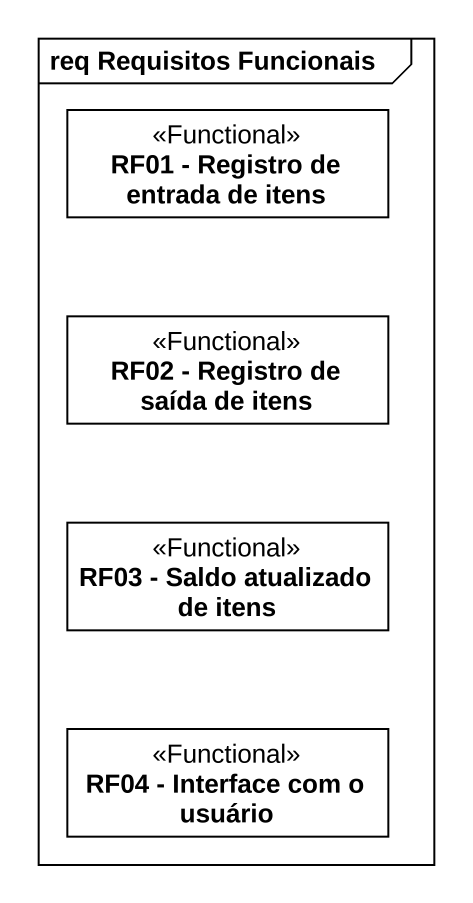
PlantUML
@startuml
mainframe req Requisitos Funcionais
hide circle
hide empty members
class "RF01 - Registro de entrada de itens" as RF01_Registro_de_entrada_de <<Functional>>
class "RF02 - Registro de saída de itens" as RF02_Registro_de_saída_de <<Functional>>
class "RF03 - Saldo atualizado de itens" as RF03_Saldo_atualizado_de <<Functional>>
class "RF04 - Interface com o usuário" as RF04_Interface_com_o_usuário <<Functional>>
@enduml
